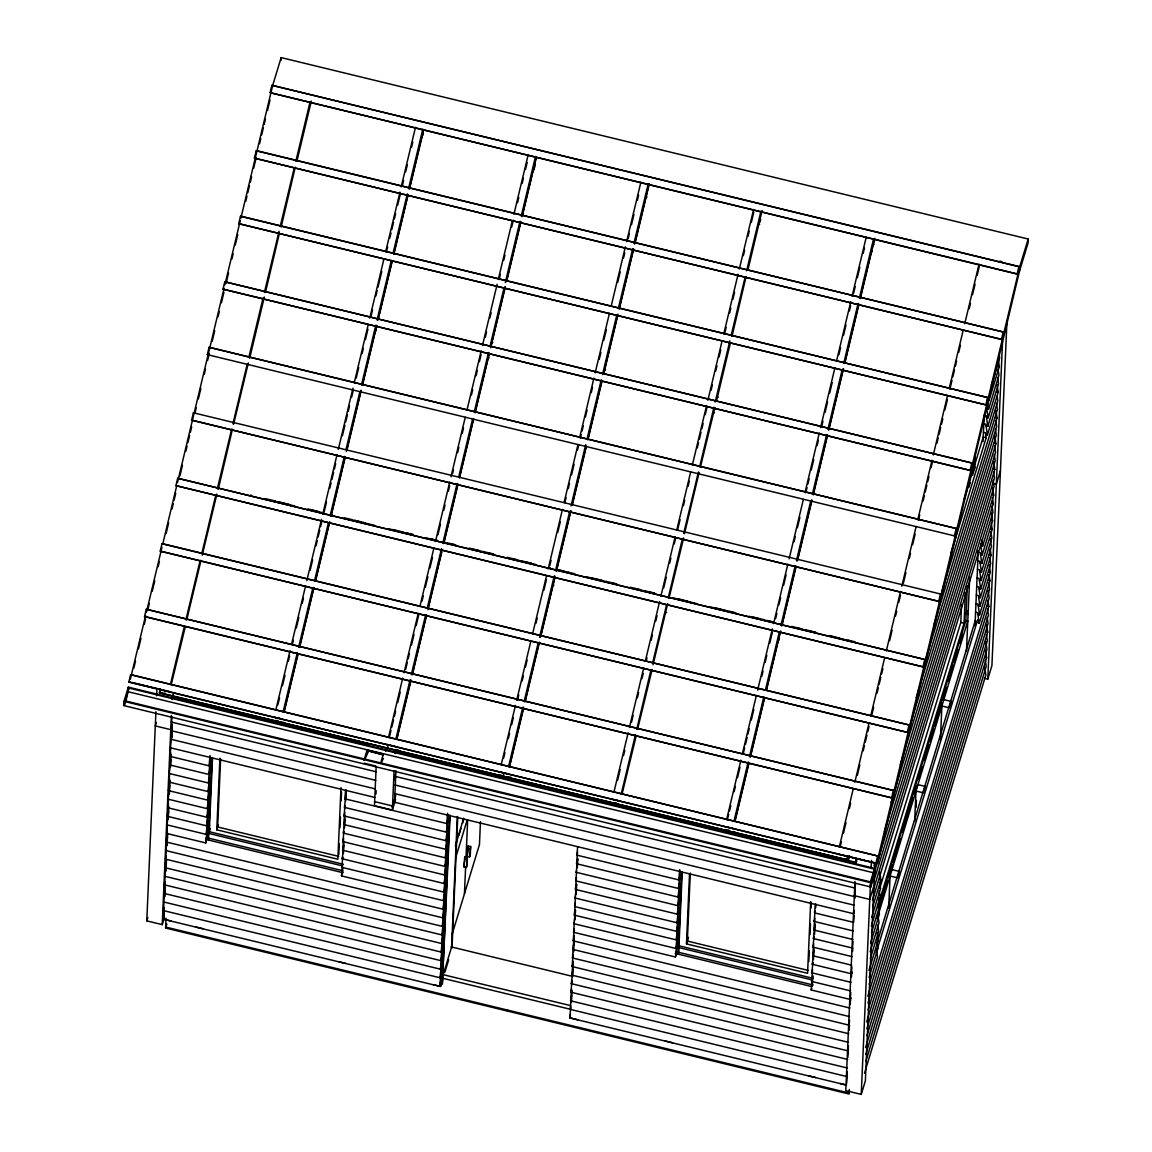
<?xml version="1.0" encoding="UTF-8"?>
<svg xmlns="http://www.w3.org/2000/svg" width="1152" height="1152" viewBox="0 0 1152 1152"><rect width="100%" height="100%" fill="white"/><g stroke="black" fill="none" stroke-linecap="round" stroke-linejoin="round"><path stroke-width="1.5" d="M123.811 705.586L123.998 701.352L128.333 687.168L875.362 868.579L875.174 872.813L870.84 886.997L123.811 705.586L124.776 702.432M124.862 704.664L125.035 700.848L128.923 688.075L874.325 869.098L874.21 871.632M128.203 689.976L128.333 687.168M125.842 701.467L128.923 688.075M164.29 917.899L162.23 924.638L146.779 920.88L155.909 711.72M156.6 695.75L156.917 688.666M162.23 924.638L171.374 715.464M172.066 699.509L172.224 695.966M164.189 912.096L163.886 919.238L171.202 921.024M164.866 896.803L165.283 887.04M165.974 871.114L166.464 860.213M167.098 845.41L167.63 833.386M168.25 819.072L168.797 806.544M169.344 794.03L169.949 780.307M170.525 767.189L171.072 754.603M171.821 737.482L172.238 727.834M849.355 1089.533L849.168 1094.04L165.614 928.037L166.032 918.23M206.842 839.29L210.442 756.994M208.483 840.053L212.069 757.771M209.232 832.968L212.515 757.915M340.978 787.651L337.853 859.234L216.778 829.814L219.902 758.246M220.608 758.981L217.642 826.978L338.731 856.382M281.03 60.422L281.16 57.6L1028.189 239.026L1028.002 243.259L1019.563 270.936L877.522 863.51L128.822 682.128L130.579 674.755L131.414 674.741L878.443 856.166L130.579 674.755M338.803 854.597L339.278 843.869M339.97 827.755L340.445 817.027M341.15 800.914L341.539 791.971M342.576 872.251L342.734 868.68M343.397 853.603L343.901 841.838M344.52 827.899L345.038 815.904M345.701 800.698L346.176 789.97M366.97 750.499L383.227 754.862L366.97 750.499L364.003 760.234M376.186 766.354L374.458 805.709L392.357 810.058L395.568 799.531M375.97 794.074L376.128 790.546M392.357 810.058L394.085 770.702M394.848 753.062L395.006 749.534M394.517 779.99L394.747 774.706M395.683 753.538L395.827 750.01M394.531 802.958L395.942 770.659M396.706 753.019L396.864 749.491M433.238 984.658L440.554 986.443L448.056 814.709M449.698 815.285L442.325 984.125L450.144 815.357M451.584 947.894L457.315 816.538M452.016 947.981L457.747 816.84M463.954 866.894L464.962 856.598L467.395 857.189L467.05 865.354L466.387 867.485L463.954 866.894L464.962 856.598M464.443 893.822L465.595 867.413M466.056 856.858L467.669 819.878M466.387 867.485L467.395 857.189M467.194 856.238L468.202 845.957L470.65 846.547L470.29 854.712L469.642 856.829L467.194 856.238L468.202 845.957M469.642 856.829L470.65 846.547M480.456 821.678L479.462 844.56L452.016 934.603M507.384 1011.038L507.427 1010.059M571.435 1002.47L571.968 990.49M572.558 976.91L573.106 964.397M573.653 951.869L574.286 937.368M575.05 919.67L575.438 910.728M576.144 894.629L576.605 884.261L575.078 898.013L676.958 922.752L677.405 921.254M577.325 867.787L577.728 858.557L576.202 872.309L678.082 897.048L678.528 895.565M680.141 871.07L676.613 951.84L675.461 957.01L573.581 932.27L574.286 923.717M678.182 954.13L681.768 871.834M678.672 953.006L682.214 871.992M810.691 901.728L807.566 973.296L686.477 943.891L689.515 874.109M690.307 873.058L687.341 941.054L808.43 970.459M808.819 961.517L809.28 950.774M809.986 934.675L810.461 923.933M811.166 907.834L811.397 902.462M812.275 986.328L812.75 975.586M813.456 959.486L813.917 948.758M814.55 934.445L815.011 923.717M815.717 907.704L815.875 904.032M854.928 881.467L845.784 1090.642L861.25 1094.4L865.368 1080.907L874.426 873.389M855.691 863.741L855.936 858.427M861.25 1094.4L870.466 883.454M871.157 867.499L871.474 860.4M870.84 886.997L871.027 882.778L123.998 701.352M874.584 869.818L874.886 862.646M888.682 908.035L890.078 876.024L897.408 877.795L899.352 871.416L892.022 869.63M914.846 790.92L915.005 787.349L916.963 787.824M914.659 821.246L915.984 791.021L923.314 792.792L925.258 786.413L917.928 784.627M916.099 807.494L916.416 800.338M940.406 739.814L941.89 706.018L949.205 707.789L951.163 701.41L943.834 699.624M961.574 604.57L960.797 622.469L879.754 888.408M878.299 904.637L964.051 623.261L965.376 592.834M965.779 621.806L967.363 585.734M966.485 650.909L969.696 577.368M974.448 468.49L974.995 455.99M974.981 625.853L978.264 550.728M983.03 441.677L984.11 416.88M984.37 678.312L987.797 679.147L1002.557 341.309M1006.978 320.674L991.915 665.669L987.797 679.147M1019.563 270.936L1019.75 266.702L1028.189 239.026M172.872 698.126L173.16 694.699M171.979 716.962L171.562 722.102L376.099 771.768M375.725 780.336L171.187 730.67L171.893 722.117M209.578 764.352L209.131 765.85L170.064 756.36L170.77 747.806M170.683 752.962L169.69 764.928L208.757 774.418L209.203 772.92M208.454 790.056L208.008 791.554L168.941 782.064L169.646 773.51M208.08 798.624L207.634 800.107L168.566 790.632L169.56 778.651M207.331 815.76L206.885 817.243L167.818 807.768L168.523 799.214M168.437 804.355L167.443 816.322L206.51 825.811L206.957 824.328M206.914 837.763L205.762 842.947L166.694 833.458L167.4 824.904M167.314 830.059L166.32 842.026L443.002 909.216L443.462 907.733M443.088 916.301L442.627 917.784L165.946 850.594L167.472 836.842M442.714 924.854L442.253 926.352L165.571 859.162L166.421 848.894M442.339 933.422L441.878 934.92L165.197 867.73L166.19 855.749M441.59 950.558L441.13 952.056L164.448 884.851L165.154 876.312M441.216 959.126L440.755 960.61L164.074 893.419L165.067 881.453M440.467 976.262L440.006 977.746L163.339 910.555L164.03 902.002M440.784 981.13L439.632 986.314L162.965 919.123L163.944 907.157M209.131 765.85L209.966 755.582M208.757 774.418L210.283 760.666M170.842 759.744L169.315 773.496L208.382 782.986L209.909 769.234M208.008 791.554L209.534 777.802M207.634 800.107L209.16 786.37M169.718 785.448L168.192 799.2L207.259 808.675L208.786 794.938M206.885 817.243L208.411 803.506M206.51 825.811L208.037 812.059M168.595 811.152L167.069 824.89L206.136 834.379L207.662 820.627M205.762 842.947L207.288 829.195M447.192 822.067L446.746 823.55L344.866 798.811L345.557 790.258M446.818 830.635L446.371 832.118L344.491 807.379L346.018 793.627M446.443 839.203L445.997 840.686L344.117 815.947L344.952 805.68M344.722 812.534L343.742 824.515L445.622 849.254L446.069 847.757M445.694 856.325L445.248 857.822L343.368 833.083L344.894 819.331M445.32 864.893L444.874 866.39L342.994 841.651L343.829 831.384M444.946 873.461L444.499 874.958L342.619 850.205L343.598 838.238M444.571 882.029L444.125 883.526L342.245 858.773L343.771 845.035M444.197 890.597L443.75 892.08L341.87 867.341L342.706 857.088M443.837 899.165L443.376 900.648L341.496 875.909L342.475 863.942M446.746 823.55L447.581 813.298M446.371 832.118L447.898 818.381M445.997 840.686L447.523 826.934M445.622 849.254L447.149 835.502M445.248 857.822L446.774 844.07M444.874 866.39L446.4 852.638M444.499 874.958L446.026 861.206M444.125 883.526L445.651 869.774M443.75 892.08L445.277 878.342M443.376 900.648L444.902 886.91M443.002 909.216L444.528 895.478M442.627 917.784L444.154 904.032M442.253 926.352L443.779 912.6M441.878 934.92L443.405 921.168M166.349 862.546L164.822 876.298L441.504 943.488L443.03 929.736M441.13 952.056L442.656 938.304M440.755 960.61L442.282 946.872M165.24 888.25L163.699 901.987L440.381 969.178L441.907 955.44M440.006 977.746L441.533 964.008M439.632 986.314L441.158 972.562M679.277 878.429L678.83 879.912L576.936 855.173L577.642 846.619M678.902 886.997L678.456 888.48L576.576 863.741L577.555 851.774M678.154 904.133L677.707 905.616L575.827 880.877L576.518 872.323M677.779 912.686L677.333 914.184L575.453 889.445L576.432 877.464M677.03 929.822L676.584 931.32L574.704 906.566L575.41 898.027M676.656 938.39L676.21 939.888L574.33 915.134L575.309 903.168M676.282 946.958L675.835 948.442L573.955 923.702L575.482 909.965M849.874 1008.029L573.206 940.838L574.186 928.872M849.499 1016.597L572.832 949.406L574.358 935.654M849.557 1020.038L849.125 1025.165L572.458 957.974L573.163 949.421M848.765 1033.733L572.083 966.542L573.062 954.562M848.39 1042.301L571.709 975.11L573.235 961.358M848.462 1049.371L848.016 1050.869L571.334 983.664L572.861 969.926M847.642 1059.422L570.96 992.232L571.939 980.266M847.267 1067.99L570.586 1000.8L571.565 988.834M847.339 1075.075L846.893 1076.558L570.211 1009.368L570.917 1000.814M846.518 1085.126L569.837 1017.936L570.816 1005.97M570.442 1014.523L569.837 1017.936M678.83 879.912L679.666 869.659M678.456 888.48L679.982 874.742M678.082 897.048L679.608 883.31M677.707 905.616L679.234 891.864M677.333 914.184L678.859 900.432M676.958 922.752L678.485 909M676.584 931.32L678.11 917.568M676.21 939.888L677.736 926.136M675.835 948.442L677.362 934.704M675.461 957.01L676.987 943.272M854.179 915.523L853.618 922.363L814.565 912.888L815.27 904.334M853.243 930.931L814.19 921.442L815.026 911.189M852.869 939.499L813.816 930.01L814.795 918.043M853.056 941.227L852.494 948.067L813.442 938.578L814.968 924.84M852.12 956.635L813.067 947.146L813.902 936.878M851.746 965.203L812.693 955.714L813.672 943.747M851.832 972.274L851.371 973.771L812.318 964.282L813.845 950.53M850.997 982.339L811.944 972.85L812.794 962.582M850.622 990.893L811.57 981.418L812.549 969.437M850.709 997.978L850.248 999.461L811.195 989.986L812.722 976.234M396.461 750.744L856.238 862.402L856.526 858.989M855.403 884.678L855.115 888.106L395.338 776.448M394.963 785.002L854.741 896.674L855.302 889.834M854.928 898.387L855.216 894.974M854.28 910.382L853.992 913.795L394.214 802.138M852.552 951.509L852.826 948.082M851.371 973.771L851.933 966.931M851.429 977.198L851.846 972.072M850.248 999.461L850.824 992.621M850.162 1004.616L850.723 997.776M849.038 1030.306L849.456 1025.179M848.016 1050.869L848.434 1045.728M847.771 1057.723L848.347 1050.883M846.893 1076.558L847.31 1071.432M846.648 1083.413L847.354 1074.859M147.096 617.04L892.382 798.034L144.518 616.622L146.29 609.264L894.154 790.661L146.29 609.264M160.214 551.131L908.078 732.542L160.214 551.131L161.986 543.758L162.821 543.744L909.85 725.17L161.986 543.758M175.925 485.64L923.789 667.037L175.925 485.64L177.682 478.267L925.546 659.678L177.682 478.267M191.621 420.149L939.485 601.546L191.621 420.149L193.392 412.776L194.213 412.762M956.117 528.696L954.346 536.069L955.181 536.054L207.317 354.643L209.088 347.285L956.952 528.682L209.088 347.285M223.013 289.152L970.877 470.563L223.013 289.152L224.784 281.779L972.648 463.19L224.784 281.779M986.587 405.058L238.723 223.661L240.48 216.288L241.315 216.274L988.344 397.699L240.48 216.288M254.419 158.155L1002.283 339.566L254.419 158.155L256.19 150.797L257.026 150.782L1004.054 332.194L256.19 150.797M270.115 92.664L1017.979 274.075L1017.144 274.09L270.115 92.664L271.886 85.291L1019.75 266.702L876.686 863.525L129.658 682.114M130.363 679.162L145.598 615.6M146.419 612.187L161.957 547.344M162.792 543.845L176.645 486.086M177.48 482.587L224.05 288.302M224.885 284.803L240.264 220.694M240.84 218.304L272.304 87.034M133.848 668.117L135.518 661.118M138.456 648.878L140.962 638.395M144.317 624.413L145.57 619.171M147.672 610.43L149.342 603.432M152.28 591.192L154.786 580.709M158.141 566.726L159.394 561.485M166.104 533.52L168.624 523.022M171.965 509.04L173.232 503.798M174.067 500.299L175.738 493.315M179.928 475.834L182.448 465.336M185.803 451.354L187.056 446.112M187.891 442.613L189.576 435.629M190.411 432.13L191.664 426.888M195.019 412.906L196.272 407.664M198.374 398.923L200.88 388.426M204.235 374.443L205.488 369.202M207.59 360.461L209.261 353.477M212.198 341.237L214.704 330.754M218.059 316.757L219.326 311.515M221.414 302.774L223.934 292.291M226.022 283.55L228.542 273.067M231.883 259.085L233.15 253.829M235.238 245.088L237.758 234.605M245.722 201.398L246.974 196.157M247.81 192.658L249.494 185.659M250.33 182.16L251.582 176.918M253.685 168.178L256.19 157.694M259.546 143.712L260.798 138.47M261.634 134.971L263.318 127.973M264.154 124.488L265.406 119.232M267.509 110.506L270.014 100.008M847.944 856.325L846.907 859.752L159.437 692.798L160.272 689.314M159.437 692.798L160.488 689.371M170.395 684.59L184.234 626.832M185.918 619.834L200.174 560.333M201.859 553.334L215.698 495.576M217.382 488.563L231.653 429.062M232.906 423.806L247.176 364.306M248.846 357.307L263.117 297.792M264.37 292.55L279.058 231.293M280.31 226.037L294.163 168.278M295.834 161.28L310.104 101.765M171.23 684.59L185.27 626.918M186.725 619.906L200.981 560.477M202.234 555.235L216.893 494.05M218.218 489.442L232.402 429.379M233.654 424.138L248.328 362.952M249.667 358.243L264.355 297.014M265.608 291.773L279.331 233.611M281.131 227.045L295.258 167.184M297.058 160.574L311.314 101.088M275.774 710.194L290.045 650.678M291.715 643.68L305.568 585.922M306.821 580.666L321.509 519.408M322.762 514.166L337.032 454.651M338.285 449.41L352.973 388.152M354.226 382.896L368.078 325.138M369.749 318.139L384.019 258.624M385.69 251.626L399.96 192.125M401.213 186.869L415.483 127.368M277.862 704.938L279.533 697.939M282.47 685.714L284.99 675.216M288.346 661.234L289.598 655.992M292.536 643.752L293.371 640.267M296.294 628.027L298.814 617.53M302.17 603.547L303.422 598.306M310.133 570.341L312.638 559.858M315.994 545.875L317.246 540.619M318.096 537.134L319.766 530.136M320.602 526.637L321.854 521.395M323.957 512.654L326.462 502.171M329.818 488.189L331.085 482.947M331.92 479.448L333.59 472.45M334.426 468.95L335.693 463.709M342.389 435.744L344.909 425.261M345.744 421.762L347.414 414.763M348.264 411.278L349.517 406.022M351.605 397.296L353.29 390.298M356.213 378.058L358.733 367.574M362.088 353.592L363.341 348.35M365.443 339.61L367.949 329.112M370.886 316.886L372.557 309.888M375.912 295.906L377.165 290.664M378.014 287.165L381.773 271.44M386.381 252.202L387.648 246.96M389.736 238.219L391.003 232.978M391.838 229.478L393.509 222.494M394.344 218.995L395.611 213.754M397.699 205.013L400.219 194.515M402.307 185.774L403.56 180.533M405.662 171.792L407.333 164.808M411.523 147.326L412.79 142.085M283.104 711.965L297.36 652.464M298.627 647.208L312.883 587.693M314.568 580.694L328.406 522.936M330.091 515.938L344.347 456.437M346.032 449.438L359.87 391.68M361.555 384.667L375.811 325.166M377.078 319.91L391.334 260.41M393.019 253.411L407.29 193.896M408.542 188.654L422.813 129.139M283.925 711.965L297.763 654.278M299.434 647.28L313.675 587.851M315.36 580.853L329.184 523.181M330.854 516.182L345.11 456.754M346.363 451.512L361.022 390.326M362.29 385.085L376.531 325.656M377.784 320.414L392.04 260.971M393.71 253.987L407.952 194.558M409.637 187.56L423.461 129.874M284.155 711.936L297.979 654.293M300.298 644.587L313.978 587.506M315.562 580.91L329.731 521.798M331.056 516.283L345.139 457.531M346.81 450.576L361.21 390.499M362.462 385.258L376.79 325.483M378.374 318.874L392.285 260.856M393.869 254.232L408.11 194.832M409.493 189.101L423.202 131.89M388.483 737.554L402.739 678.053M404.006 672.797L418.262 613.296M419.947 606.298L433.786 548.539M435.47 541.526L449.726 482.026M450.994 476.77L465.25 417.269M466.934 410.27L481.205 350.755M482.458 345.514L497.146 284.256M498.398 279L512.251 221.242M513.922 214.243L528.192 154.728M389.318 737.554L390.989 730.555M391.824 727.07L393.509 720.072M394.344 716.573L395.597 711.331M397.699 702.59L400.205 692.107M405.648 669.384L407.333 662.386M408.168 658.886L409.421 653.645M411.523 644.904L414.029 634.421M416.131 625.68L418.637 615.197M421.992 601.214L423.259 595.958M425.347 587.218L427.867 576.734M429.955 567.994L432.475 557.51M437.918 534.787L440.438 524.29M443.779 510.307L445.046 505.066M448.387 491.083L449.654 485.842M452.578 473.602L453.427 470.102M457.618 452.621L458.87 447.379M462.226 433.397L463.478 428.155M471.442 394.949L472.694 389.693M476.05 375.71L477.302 370.469M479.405 361.728L481.075 354.744M485.266 337.262L486.518 332.021M489.874 318.038L491.126 312.782M499.09 279.576L500.357 274.334M503.698 260.352L504.965 255.11M511.661 227.131L513.346 220.147M517.536 202.666L518.789 197.424M522.144 183.442L523.397 178.186M525.485 169.459L527.17 162.461M395.798 739.339L410.069 679.824M411.322 674.582L425.592 615.067M427.262 608.069L441.533 548.568M442.786 543.312L457.056 483.797M458.741 476.798L472.579 419.04M474.264 412.042L488.52 352.541M490.205 345.542L504.043 287.784M505.31 282.528L519.984 221.27M521.251 216.014L535.507 156.514M396.634 739.325L410.875 679.896M412.142 674.654L426.384 615.226M428.069 608.227L441.893 550.541M443.563 543.557L457.805 484.128M459.49 477.13L473.314 419.443M474.984 412.459L489.24 353.016M490.493 347.774L505.166 286.603M506.419 281.362L520.661 221.918M521.914 216.677L536.17 157.248M396.864 739.31L410.688 681.653M412.358 674.669L426.686 614.88M427.939 609.696L441.677 552.384M458.006 484.258L444.096 542.246L455.299 544.752M459.518 477.95L473.674 418.867M475.171 412.632L489.082 354.586M491.083 346.248L505.325 286.848M506.578 281.606L520.934 221.717M522.49 215.222L536.314 157.579M534.485 168.048L535.291 164.693M501.192 764.928L515.448 705.427M516.715 700.171L530.971 640.656M532.656 633.658L546.494 575.899M548.179 568.901L562.435 509.4M564.12 502.402L577.958 444.643M579.643 437.63L593.899 378.13M595.166 372.874L609.422 313.373M611.107 306.374L625.363 246.859M626.63 241.618L640.886 182.102M503.698 757.93L504.95 752.688M508.306 738.706L509.558 733.464M511.661 724.723L513.331 717.725M517.522 700.243L518.774 695.002M522.13 681.019L523.382 675.778M525.485 667.037L527.155 660.038M535.954 623.333L537.221 618.091M543.917 590.126L546.437 579.629M549.778 565.646L551.045 560.405M557.741 532.44L560.261 521.957M564.869 502.718L566.122 497.477M568.224 488.736L569.477 483.494M571.579 474.754L574.085 464.27M577.44 450.288L578.693 445.032M580.378 438.048L581.213 434.549M582.048 431.05L583.301 425.808M585.403 417.067L587.074 410.083M591.264 392.602L592.517 387.36M599.227 359.381L600.898 352.397M603.835 340.157L606.355 329.674M617.659 282.47L620.179 271.987M623.534 258.005L624.787 252.763M628.142 238.781L629.395 233.525M631.498 224.784L634.003 214.301M637.358 200.318L638.611 195.077M504 772.805L503.395 776.275M508.507 766.714L522.778 707.198M524.448 700.2L538.301 642.442M539.554 637.186L554.242 575.928M555.494 570.686L569.765 511.171M571.018 505.93L585.706 444.672M586.958 439.416L601.229 379.915M602.482 374.659L616.752 315.144M618.422 308.146L632.693 248.645M633.946 243.389L648.216 183.888M509.342 766.699L523.584 707.27M524.851 702.029L539.093 642.6M540.346 637.344L555.019 576.173M556.272 570.931L570.514 511.488M572.198 504.504L586.022 446.818M587.693 439.819L601.949 380.39M603.619 373.406L617.443 315.72M619.128 308.722L633.37 249.293M634.622 244.051L648.878 184.622M509.573 766.685L523.382 709.027M525.298 701.05L539.395 642.254M540.979 635.659L554.789 578.002M556.474 571.018L570.974 510.538M572.213 505.325L586.382 446.242M588.053 439.286L602.107 380.606M603.792 373.608L618.034 314.222M619.286 308.981L633.643 249.091M635.314 242.093L649.31 183.686M613.886 792.302L628.157 732.787M629.41 727.546L643.68 668.03M645.35 661.032L659.621 601.531M660.874 596.275L675.144 536.774M676.829 529.762L690.667 472.003M692.352 465.005L706.608 405.504M707.875 400.248L722.131 340.747M723.816 333.734L738.072 274.234M739.339 268.978L753.595 209.477M617.659 780.062L620.165 769.565M623.52 755.582L624.773 750.341M631.483 722.376L633.154 715.378M637.344 697.896L638.611 692.654M641.952 678.672L643.219 673.43M646.142 661.19L646.992 657.691M651.182 640.224L652.435 634.968M655.79 620.986L657.043 615.744M663.754 587.779L666.259 577.296M669.614 563.299L670.867 558.058M674.222 544.075L675.475 538.834M677.578 530.093L680.083 519.61M683.438 505.627L684.691 500.371M688.046 486.389L689.314 481.147M697.262 447.941L698.53 442.699M699.365 439.2L701.035 432.202M701.87 428.717L703.138 423.461M705.226 414.72L706.91 407.736M711.101 390.254L712.354 385.013M715.709 371.03L716.962 365.789M719.05 357.048L720.734 350.05M724.507 334.325L726.178 327.326M729.533 313.344L730.786 308.102M732.888 299.362L734.558 292.363M743.357 255.658L744.61 250.416M747.965 236.434L749.232 231.192M751.32 222.451L753.84 211.954M621.216 794.074L635.472 734.573M636.739 729.317L650.995 669.816M652.68 662.818L666.518 605.059M668.203 598.046L682.474 538.546M683.726 533.29L698.414 472.032M699.667 466.79L713.938 407.275M715.19 402.034L729.878 340.776M731.131 335.52L744.984 277.762M746.654 270.763L760.925 211.248M622.051 794.074L636.091 736.402M637.546 729.403L652.104 669.614M653.054 664.718L667.714 603.547M668.981 598.291L683.669 537.912M684.475 533.621L699.149 472.435M700.402 467.194L714.902 407.606M716.501 400.982L730.397 342.979M731.995 336.355L746.078 276.667M747.907 269.957L762.134 210.571M760.694 219.442L758.837 224.323L759.672 224.309M726.595 819.677L740.866 760.162M742.536 753.163L756.389 695.405M757.642 690.149L772.33 628.891M773.582 623.65L787.853 564.134M789.106 558.893L803.376 499.378M805.046 492.379L819.317 432.878M820.57 427.622L834.84 368.107M836.51 361.109L850.781 301.608M852.034 296.352L866.304 236.851M727.43 819.662L728.683 814.421M729.518 810.922L730.786 805.68M734.126 791.698L735.394 786.456M737.482 777.715L740.002 767.232M743.357 753.235L744.61 747.994M745.445 744.494L747.115 737.51M747.965 734.011L749.218 728.77M751.306 720.029L753.826 709.546M761.789 676.325L763.042 671.083M765.144 662.342L766.814 655.358M769.752 643.118L772.258 632.635M775.613 618.638L776.866 613.397M778.968 604.656L780.638 597.672M783.576 585.432L786.096 574.949M794.045 541.728L795.312 536.486M797.4 527.746L799.92 517.262M805.781 492.782L807.034 487.541M807.883 484.056L809.136 478.8M811.224 470.059L813.744 459.576M817.099 445.594L818.352 440.352M821.707 426.37L822.96 421.128M825.062 412.387L827.568 401.89M829.67 393.149L832.176 382.666M838.886 354.701L840.557 347.702M843.494 335.462L846.014 324.979M849.355 310.997L850.622 305.755M853.546 293.515L855.23 286.531M857.318 277.79L859.838 267.293M863.194 253.31L864.446 248.069M733.925 821.448L748.181 761.947M749.448 756.691L763.704 697.19M765.389 690.178L779.227 632.419M780.912 625.421L795.168 565.92M796.435 560.664L810.691 501.163M812.376 494.165L826.632 434.65M827.899 429.394L842.155 369.893M843.84 362.894L858.11 303.379M859.363 298.138L873.634 238.622M734.746 821.448L748.584 763.762M750.254 756.763L764.496 697.334M766.181 690.35L780.005 632.664M781.675 625.666L795.931 566.237M797.184 560.995L811.843 499.81M813.11 494.568L827.352 435.139M828.605 429.898L843.278 368.712M844.531 363.47L858.773 304.042M860.458 297.043L874.282 239.357M734.976 821.419L748.8 763.776M750.47 756.778L764.395 698.717M766.469 690.077L780.624 631.008M781.877 625.766L796.118 566.366M797.63 560.074L811.786 500.976M813.283 494.741L827.611 434.981M828.85 429.782L843.523 368.597M845.107 361.973L858.931 304.33M860.314 298.584L874.728 238.421M839.304 847.037L853.142 789.278M854.827 782.28L869.083 722.779M870.768 715.781L884.606 658.022M886.291 651.024L900.547 591.509M901.814 586.253L916.07 526.752M917.755 519.754L932.026 460.238M933.278 454.997L947.549 395.482M949.219 388.483L963.072 330.725M964.742 323.726L979.013 264.211M840.139 847.037L841.392 841.795M843.48 833.054L846 822.557M849.355 808.574L850.608 803.333M857.318 775.368L859.824 764.885M863.179 750.902L864.432 745.646M865.267 742.162L866.952 735.163M867.787 731.664L869.04 726.422M871.56 715.939L873.648 707.198M877.003 693.216L878.27 687.974M879.106 684.475L880.776 677.477M881.611 673.978L882.878 668.736M889.574 640.771L892.094 630.288M895.45 616.306L896.702 611.05M898.79 602.323L900.475 595.325M903.398 583.085L905.918 572.602M909.274 558.619L910.526 553.378M912.629 544.637L915.134 534.139M918.49 520.157L919.742 514.915M923.098 500.933L924.35 495.691M925.186 492.192L926.87 485.194M927.706 481.709L928.958 476.467M931.061 467.726L932.731 460.728M936.922 443.246L938.189 438.005M939.024 434.506L940.694 427.522M941.53 424.022L942.797 418.781M944.885 410.04L947.405 399.542M949.91 389.059L952.013 380.318M952.848 376.819L954.518 369.835M955.368 366.336L956.621 361.094M958.709 352.354L960.394 345.355M969.192 308.65L970.445 303.408M972.547 294.667L975.053 284.184M977.155 275.443L979.661 264.946M846.907 859.752L847.742 856.267M849.629 855.706L848.794 859.205L845.165 859.277M875.851 863.539L877.608 856.181M891.547 798.048L893.318 790.675M907.243 732.557L909.014 725.184M922.954 667.051L924.71 659.693M938.65 601.56L940.421 594.187L941.242 594.173L193.392 412.776M970.042 470.578L971.813 463.205M985.752 405.072L987.509 397.714M1001.448 339.581L1003.219 332.208M1017.144 274.09L1018.915 266.717L1019.75 266.702M272.722 85.277L281.16 57.6M156.312 722.52L155.29 725.904L170.755 729.648L172.296 724.594M173.131 694.901L172.685 696.398L368.482 743.947M172.339 725.486L170.813 739.224L375.35 788.904M171.187 730.67L171.648 729.173M171.965 734.054L170.438 747.792L374.976 797.472M170.064 756.36L170.525 754.877M168.941 782.064L169.402 780.566M168.566 790.632L169.027 789.134M167.818 807.768L168.278 806.27M166.694 833.458L167.155 831.974M165.946 850.594L166.406 849.096M146.779 920.88L147.802 917.51M165.571 859.162L166.032 857.664M165.197 867.73L165.658 866.232M164.448 884.851L164.909 883.368M164.074 893.419L164.534 891.936M163.339 910.555L163.786 909.072M164.117 913.939L162.965 919.123M208.382 782.986L208.829 781.488M166.694 923.63L165.658 927.058L849.211 1093.061M165.614 928.037L166.651 924.61M207.259 808.675L207.706 807.192M206.136 834.379L206.582 832.896M209.059 826.891L209.578 825.192M210.283 828.446L208.771 833.414L342.763 865.958M216.778 829.814L218.261 824.918M344.866 798.811L345.312 797.328M344.491 807.379L344.938 805.882M344.117 815.947L344.563 814.45M343.368 833.083L343.814 831.586M342.994 841.651L343.44 840.154M342.619 850.205L343.066 848.722M342.245 858.773L342.691 857.29M341.87 867.341L342.317 865.858M342.648 870.725L341.496 875.909M380.75 762.97L383.242 754.459M395.755 795.456L392.544 805.982L374.645 801.634M392.27 807.149L393.725 802.354M455.371 846.13L463.651 818.179M458.928 835.214L460.987 828.446M462.542 823.363L463.579 819.965M446.674 884.592L447.192 882.893M455.846 857.189L467.237 819.821M441.504 943.488L441.965 941.99M440.381 969.178L440.842 967.694M443.189 974.678L451.613 946.987M440.554 986.443L442.498 980.05M444.974 971.957L448.646 959.904M576.936 855.173L577.397 853.69M576.576 863.741L577.022 862.258M576.202 872.309L576.648 870.811M575.827 880.877L576.274 879.379M575.453 889.445L575.899 887.947M575.683 894.6L576.23 892.829M575.078 898.013L575.525 896.515M574.704 906.566L575.15 905.083M574.33 915.134L574.776 913.651M574.56 920.304L575.107 918.518M573.955 923.702L574.402 922.219M573.581 932.27L574.027 930.787M573.206 940.838L573.653 939.355M573.437 945.994L573.984 944.222M572.832 949.406L573.278 947.909M572.458 957.974L572.904 956.477M572.083 966.542L572.53 965.045M571.709 975.11L572.155 973.613M571.334 983.664L571.781 982.181M570.96 992.232L571.406 990.749M571.19 997.402L571.738 995.616M570.586 1000.8L571.032 999.317M570.211 1009.368L570.672 1007.885M678.758 940.954L679.277 939.254M686.477 943.891L688.464 937.354M814.565 912.888L815.011 911.39M814.19 921.442L814.637 919.958M813.816 930.01L814.262 928.526M813.442 938.578L813.888 937.094M813.067 947.146L813.514 945.662M812.693 955.714L813.139 954.216M812.318 964.282L812.765 962.784M811.944 972.85L812.39 971.352M991.382 385.272L999.691 358.013L999.23 354.96M811.57 981.418L812.016 979.92M987.221 400.234L988.934 400.651L999.317 366.581L998.179 358.934M811.195 989.986L811.642 988.488M986.846 408.802L988.56 409.219L998.942 375.149L998.035 369.029M986.472 417.37L988.186 417.787L998.568 383.702L997.661 377.597M963.85 500.544L983.232 436.968L986.198 437.688L951.106 552.816M968.846 487.483L970.416 482.328M972.518 475.459L975.125 466.877M986.098 425.938L987.811 426.341L998.194 392.27L997.056 384.638M856.238 862.402L856.699 860.918M985.723 434.491L987.437 434.909L997.819 400.838L997.128 396.259M941.976 591.408L997.445 409.406L996.538 403.301M933.754 625.723L997.07 417.974L995.933 410.342M924.48 663.48L996.696 426.542L995.789 420.437M855.331 892.282L854.309 895.666L869.76 899.41L873.878 885.931M854.741 896.674L855.202 895.176M916.258 697.795L996.322 435.11L995.414 428.99M909.605 726.97L995.947 443.678L994.81 436.032M900.346 764.726L995.573 452.246L994.666 446.126M891.072 802.483L995.198 460.8L994.291 454.694M873.95 865.987L875.002 862.546M884.419 831.643L994.824 469.368L993.686 461.736M874.325 869.098L870.437 881.87L125.035 700.848M870.264 885.686L994.45 477.936L993.542 471.83M873.734 881.395L994.075 486.504L993.168 480.398M1000.426 470.678L996.322 484.157L992.88 483.336M872.827 891.677L993.701 495.072L992.563 487.44M872.453 900.245L993.326 503.64L992.419 497.534M872.597 907.157L880.891 879.898L879.768 872.251M980.856 545.861L982.57 546.278L992.952 512.208L992.045 506.088M871.704 917.424L880.517 888.466L879.61 882.346M980.482 554.429L982.195 554.846L992.578 520.776L991.44 513.13M967.162 610.603L966.125 614.016L968.083 614.491M871.33 925.992L880.142 897.034L879.235 890.914M980.107 562.997L981.821 563.414L992.203 529.33L991.296 523.224M878.314 907.733L965.837 620.539L967.795 621.014L877.133 918.518M871.474 932.846L879.768 905.602L878.645 897.955M979.733 571.565L981.446 571.968L991.829 537.898L990.922 531.792M880.258 904.522L887.587 880.445M888.451 877.622L889.906 872.827M890.438 871.114L892.31 864.965M893.03 862.574L900.331 838.656M902.261 832.291L912.83 797.63M913.795 794.462L916.416 785.866M918.418 779.285L922.176 766.944M924.149 760.478L928.987 744.595M929.88 741.686L933.71 729.115M934.56 726.307L941.717 702.821M942.624 699.883L946.411 687.442M948.384 680.962L953.179 665.222M954.144 662.04L957.874 649.843M959.918 643.133L962.554 634.464M870.581 943.128L879.408 914.155L878.486 908.05M979.358 580.133L981.072 580.536L991.454 546.466L990.317 538.834M870.206 951.682L879.034 922.723L878.112 916.618M978.984 588.686L980.698 589.104L991.08 555.034L990.173 548.928M870.35 958.55L878.659 931.291L877.752 925.186M978.61 597.254L980.323 597.672L990.706 563.602L989.798 557.496M877.277 942.091L975.125 621.014M868.939 970.531L878.285 939.859L877.147 932.227M978.25 605.822L979.949 606.24L990.331 572.17L989.194 564.538M876.168 952.877L977.688 619.79M869.083 977.386L877.91 948.427L877.003 942.322M977.875 614.39L979.574 614.808L989.957 580.738L989.05 574.632M869.227 984.254L877.536 956.995L876.398 949.349M975.211 620.755L979.2 623.376L989.582 589.306L988.675 583.186M867.816 996.192L989.208 597.874L988.085 590.227M867.974 1003.046L988.834 606.427L987.926 600.322M868.118 1009.901L988.459 614.995L987.552 608.89M866.693 1021.896L988.085 623.563L987.178 617.458M866.851 1028.75L987.71 632.131L986.587 624.499M866.995 1035.59L987.336 640.699L986.429 634.594M865.57 1047.6L986.962 649.267L985.838 641.635M865.728 1054.44L986.602 657.835L985.464 650.189M865.872 1061.294L986.227 666.403L985.306 660.283M864.461 1073.29L985.853 674.971L984.715 667.325M364.939 759.125L368.539 751.291M385.704 751.219L387.864 746.51M381.211 763.085L383.371 758.376M422.496 134.842L423.331 134.827M534.269 169.56L534.082 169.733M646.978 196.934L646.79 197.107M238.723 223.661L984.83 404.64M873.317 244.325L874.152 244.31M871.546 251.683L872.381 251.669M375.552 330.682L376.387 330.667M491.99 342.49L492.811 342.475M207.317 354.643L208.152 354.629M488.261 358.042L489.096 358.027M604.685 369.864L605.52 369.85M717.394 397.238L718.229 397.224M713.664 412.79L714.499 412.776M250.43 495.216L251.266 495.202M331.387 514.886L332.222 514.872M549.475 567.85L550.31 567.835M553.075 585.173L553.91 585.158M144.518 616.622L145.354 616.608M665.784 612.547L666.619 612.533M782.208 624.37L783.043 624.355M778.493 639.922L779.328 639.907M128.822 682.128L130.493 682.099M161.611 693.274L165.226 693.202M274.09 717.192L282.254 718.949L281.419 718.963M274.32 720.634L277.934 720.576M281.65 722.419L284.054 722.376M386.798 744.552L387.634 744.538M394.128 746.338L394.963 746.323L389.102 744.898M394.344 749.794L397.973 749.722M499.507 771.926L506.203 773.338M506.837 773.712L507.672 773.698M499.738 775.382L502.142 775.339M507.053 777.168L510.667 777.096M612.216 799.301L620.366 801.058L619.531 801.086M612.432 802.757L616.061 802.685M724.91 826.675L733.075 828.432L732.24 828.446M725.141 830.131L728.755 830.059M732.47 831.902L734.875 831.859M837.619 854.05L875.822 863.107M999.806 261.158L1001.837 261.648M271.886 85.291L1018.915 266.717M997.603 366.163L999.317 366.581M996.48 391.867L998.194 392.27M995.357 417.557L997.07 417.974M984.182 415.166L986.213 415.656L987.811 426.341M983.808 423.72L985.838 424.224L987.437 434.909M983.434 432.288L985.464 432.792L986.198 437.688M994.234 443.261L995.947 443.678M993.11 468.95L994.824 469.368M991.987 494.654L993.701 495.072M991.613 503.222L993.326 503.64M990.864 520.358L992.578 520.776M990.49 528.926L992.203 529.33M989.381 554.616L991.08 555.034M978.192 552.226L980.237 552.715L981.821 563.414M977.818 560.794L979.862 561.283L981.446 571.968M988.632 571.752L990.331 572.17M977.443 569.362L979.488 569.851L981.072 580.536M988.258 580.32L989.957 580.738M977.069 577.915L979.114 578.419L980.698 589.104M976.709 586.483L978.739 586.987L980.323 597.672M976.334 595.051L978.365 595.555L979.949 606.24M987.134 606.024L988.834 606.427M975.96 603.619L977.99 604.109L979.574 614.808M975.586 612.187L977.616 612.677L979.2 623.376M960.682 622.44L964.051 623.261M986.011 631.714L987.71 632.131M984.888 657.418L986.602 657.835M264.96 498.528L275.242 501.019M278.669 501.854L288.936 504.346M307.771 508.925L318.053 511.43M344.318 517.81L351.23 519.48M354.686 520.315L365.054 522.835M392.688 529.546L403.056 532.066M406.512 532.901L413.424 534.586M430.704 538.776L437.616 540.461M469.123 548.107L479.491 550.627M482.947 551.462L493.301 553.982M507.125 557.338L517.493 559.858M520.949 560.693L531.317 563.213M557.64 569.606L564.552 571.291M568.008 572.126L574.92 573.797M592.186 578.002L602.554 580.522M606.01 581.357L616.378 583.877M630.202 587.232L640.555 589.752M644.011 590.587L654.379 593.107M677.261 598.651L687.614 601.171M715.262 607.882L725.63 610.402M729.086 611.237L735.998 612.922M753.264 617.112L763.632 619.632M767.088 620.467L774 622.152M791.611 626.429L801.893 628.92M805.32 629.755L815.587 632.246M829.296 635.587L839.563 638.078M848.131 640.152L854.986 641.822M274.406 501.034L284.674 503.539M288.101 504.374L294.955 506.03M312.077 510.192L322.358 512.683M350.395 519.494L360.763 522.014M364.219 522.85L374.587 525.37M388.397 528.725L398.765 531.245M402.221 532.08L412.589 534.6M426.413 537.955L436.781 540.475M449.28 543.514L456.192 545.184M473.472 549.389L483.84 551.894M487.282 552.744L494.194 554.414M511.474 558.619L521.842 561.125M525.298 561.974L535.666 564.494M558.533 570.038L568.901 572.558M586.166 576.749L593.078 578.434M596.534 579.269L606.902 581.789M610.358 582.624L617.27 584.309M634.55 588.499L644.904 591.019M648.36 591.854L655.272 593.539M672.97 597.83L683.323 600.35M686.779 601.186L697.147 603.706M710.971 607.061L721.339 609.581M724.795 610.416L735.163 612.936M748.973 616.291L759.341 618.811M762.797 619.646L773.165 622.166M795.917 627.696L806.198 630.187M809.611 631.022L816.466 632.678M828.461 635.602L835.301 637.258M838.728 638.093L849.01 640.584M132.192 682.502L169.546 691.574M159.667 692.798L847.123 859.752M128.765 691.891L874.152 872.914M366.35 749.995L382.637 753.955M879.192 879.48L880.891 879.898M364.09 763.171L375.48 765.936M878.818 888.048L880.517 888.466M394.589 793.57L854.366 905.242M877.694 913.752L879.408 914.155M876.571 939.442L878.285 939.859M467.554 848.088L470.002 848.678M464.314 858.73L466.747 859.32M209.29 831.715L343.282 864.259M812.995 978.322L678.989 945.778L678.47 947.491L812.462 980.021M206.136 837.576L341.856 870.538M675.662 951.595L813.125 984.989M205.589 839.347L343.066 872.741M675.115 953.381L810.85 986.342M451.166 946.886L571.795 976.176M442.728 974.563L570.341 1005.552M442.57 978.235L570.182 1009.224M195.61 926.957L202.939 928.728M338.674 961.69L346.003 963.475M570.758 1018.051L578.088 1019.837M665.323 1041.019L672.638 1042.805M808.373 1075.766L815.702 1077.538M840.11 1083.47L845.971 1084.896M988.474 397.598L988.934 400.651M987.653 403.099L988.56 409.219M986.587 407.088L988.186 417.787M981.662 540.173L982.57 546.278M980.611 544.147L982.195 554.846"/></g></svg>
